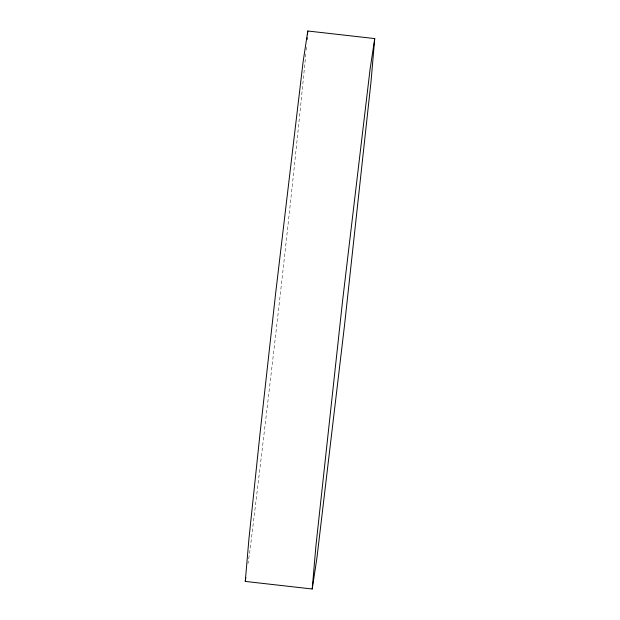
<?xml version="1.0" encoding="UTF-8"?>
<svg xmlns="http://www.w3.org/2000/svg" width="620" height="620" viewBox="0 0 620 620"><rect width="100%" height="100%" fill="white"/><g stroke="black" fill="none" stroke-linecap="round" stroke-linejoin="round"><path stroke-width="0.46" stroke-dasharray="3.1 2.33" d="M305.815 53.932C289.54 219.767 270.165 385.291 249.938 550.684L247.961 563.72M306.14 50.111L306.388 47.244"/><path stroke-width="0.93" d="M245.272 581.421L248.976 538.416L260.067 433.194L275.567 293.95L303.118 61.736L307.791 31L374.728 38.58L371.024 81.584L344.433 326.05L316.882 558.264L312.209 589L245.272 581.421L245.838 577.693M307.047 39.602L307.21 37.688M307.458 34.821L307.791 31M312.209 589L315.913 545.995L342.504 301.522L370.062 69.316L374.728 38.58"/></g></svg>
